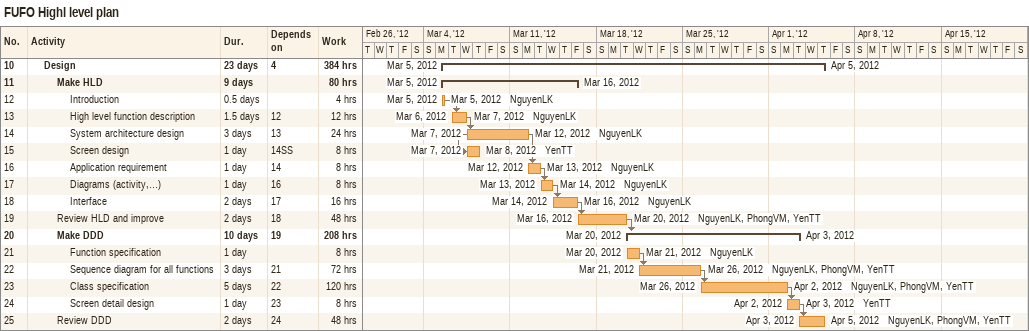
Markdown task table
FUFO Highl level plan

| ID | Level | Task | Duration | Start | Finish | Predecessors | Resources | Work (h) |
|---|---|---|---|---|---|---|---|---|
| 10 | 2 | **Design** | 23d | 2012-03-05 | 2012-04-05 | 4 |  | 384 |
| 11 | 3 | **Make HLD** | 9d | 2012-03-05 | 2012-03-16 |  |  | 80 |
| 12 | 4 | Introduction | 0.5d | 2012-03-05 | 2012-03-05 |  | NguyenLK | 4 |
| 13 | 4 | High level function description | 1.5d | 2012-03-06 | 2012-03-07 | 12 | NguyenLK | 12 |
| 14 | 4 | System architecture design | 3d | 2012-03-07 | 2012-03-12 | 13 | NguyenLK | 24 |
| 15 | 4 | Screen design | 1d | 2012-03-07 | 2012-03-08 | 14SS | YenTT | 8 |
| 16 | 4 | Application requirement | 1d | 2012-03-12 | 2012-03-13 | 14 | NguyenLK | 8 |
| 17 | 4 | Diagrams (activity,…) | 1d | 2012-03-13 | 2012-03-14 | 16 | NguyenLK | 8 |
| 18 | 4 | Interface | 2d | 2012-03-14 | 2012-03-16 | 17 | NguyenLK | 16 |
| 19 | 3 | Review HLD and improve | 2d | 2012-03-16 | 2012-03-20 | 18 | NguyenLK, PhongVM, YenTT | 48 |
| 20 | 3 | **Make DDD** | 10d | 2012-03-20 | 2012-04-03 | 19 |  | 208 |
| 21 | 4 | Function specification | 1d | 2012-03-20 | 2012-03-21 |  | NguyenLK | 8 |
| 22 | 4 | Sequence diagram for all functions | 3d | 2012-03-21 | 2012-03-26 | 21 | NguyenLK, PhongVM, YenTT | 72 |
| 23 | 4 | Class specification | 5d | 2012-03-26 | 2012-04-02 | 22 | NguyenLK, PhongVM, YenTT | 120 |
| 24 | 4 | Screen detail design | 1d | 2012-04-02 | 2012-04-03 | 23 | YenTT | 8 |
| 25 | 3 | Review DDD | 2d | 2012-04-03 | 2012-04-05 | 24 | NguyenLK, PhongVM, YenTT | 48 |
